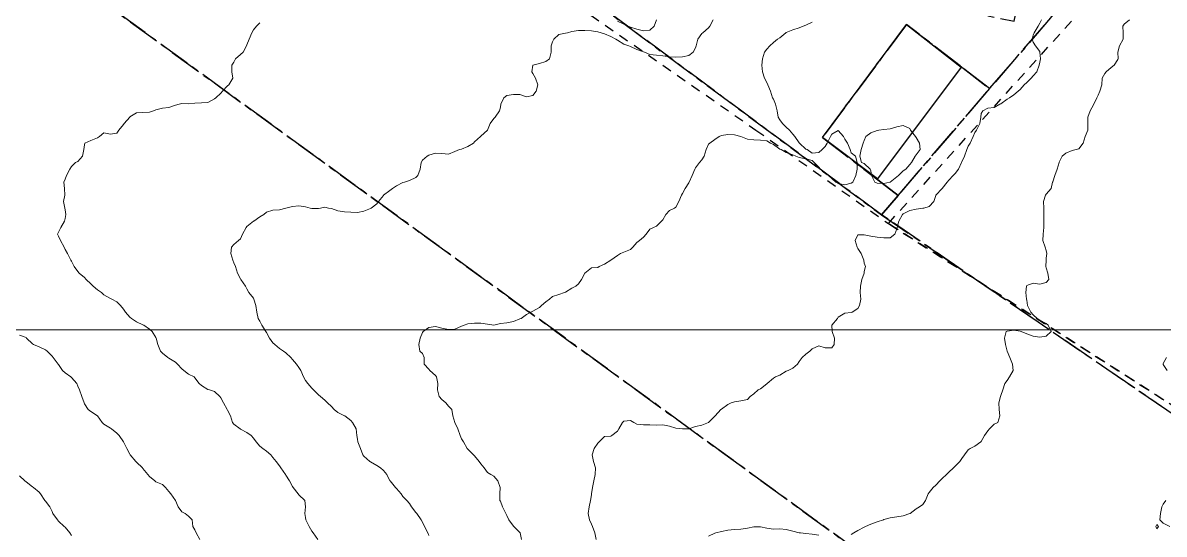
# Model space of a CAD drawing. Header units: centimetres. Extents: x 0 to 642158, y -847 to 649707.
# Drawn here: x 617572.5 to 617660.3, y 621371.7 to 621411 of the extents above; entities that cross this region are included whole.
import ezdxf

# ---------------------------------------------------------------- set-up
doc = ezdxf.new("R2010")
doc.units = ezdxf.units.CM
doc.header["$MEASUREMENT"] = 0
doc.linetypes.add('CENTERX2', pattern=[4, 2.5, -0.5, 0.5, -0.5])
doc.linetypes.add('JIS_02_0.7', pattern=[1.35, 0.75, -0.6])
for name, color, linetype, lineweight in [('MEV_grille', 254, 'Continuous', 9), ('WAL_parcellaire agricole', 7, 'JIS_02_0.7', 25), ('WAL_topographie 0.5', 253, 'Continuous', 20)]:
    doc.layers.add(name, color=color, linetype=linetype, lineweight=lineweight)
doc.layers.add('SPW_batiments', color=7, linetype='Continuous')
doc.layers.add('SPW_parcellaire cadastral', color=7, linetype='CENTERX2', lineweight=25, true_color=0xff0542)

# ---------------------------------------------------------------- blocks, each defined once
blk = doc.blocks.new('*U114')
at = {"layer": 'MEV_grille', "transparency": 33554687}
blk.add_lwpolyline([(-1338.461, 0), (1338.461, 0)], dxfattribs=at)
blk = doc.blocks.new('*U115')
at = {"layer": 'MEV_grille', "color": 0, "linetype": 'ByBlock', "lineweight": -2, "transparency": 16777216}
blk.add_blockref('*U114', (0, -1000), dxfattribs=at)

msp = doc.modelspace()

# ---------------------------------------------------------------- linework, layer by layer
at = {"layer": 'SPW_batiments'}
msp.add_lwpolyline([(617644.703, 621407.596), (617638.271, 621398.996), (617634.021, 621402.179), (617640.503, 621410.896), (617644.703, 621407.596)], dxfattribs=at)
at = {"layer": 'SPW_parcellaire cadastral'}
for points in [[(617671.264, 621373.869), (617653.06, 621358.485), (617454.636, 621502.88), (617429.077, 621521.494), (617439.517, 621537.504), (617531.346, 621473.099), (617536.473, 621469.607), (617572.364, 621444.35), (617578.348, 621439.835), (617601.291, 621423.317), (617615.532, 621413.339), (617638.572, 621396.229), (617671.264, 621373.869)], [(617400.462, 621418.735), (617391.02, 621426.366), (617388.172, 621428.262), (617374.762, 621437.189), (617369.563, 621440.651), (617364.802, 621443.929), (617359.718, 621447.446), (617352.634, 621452.361), (617348.8, 621455.044), (617345.183, 621457.594), (617341.383, 621460.26), (617337.216, 621463.193), (617349.494, 621472.884), (617407.131, 621518.652), (617415.374, 621525.368), (617420.293, 621521.959), (617423.462, 621519.763), (617426.503, 621517.656), (617429.077, 621521.494), (617454.636, 621502.88), (617653.06, 621358.485), (617541.325, 621322.196), (617400.462, 621418.735)], [(617639.856, 621397.73), (617638.572, 621396.229), (617615.532, 621413.339), (617616.441, 621418.009), (617648.786, 621411.13), (617650.258, 621418.464), (617651.588, 621425.087), (617652.924, 621431.742), (617654.145, 621437.822), (617655.799, 621446.061), (617657.257, 621453.858), (617658.437, 621460.17), (617659.623, 621466.441), (617663.438, 621465.643)], [(617728.455, 621442.869), (617732.699, 621439.589), (617737.382, 621435.773), (617742.167, 621431.889), (617742.731, 621431.634), (617725.797, 621417.96), (617686.905, 621385.935), (617671.264, 621373.869), (617638.572, 621396.229), (617639.856, 621397.73), (617646.887, 621405.946), (617656.813, 621417.441), (617695.568, 621458.837), (617698.37, 621461.641), (617701.863, 621465.002), (617707.053, 621460.58), (617728.455, 621442.869)], [(617695.568, 621458.837), (617656.813, 621417.441), (617646.887, 621405.946), (617644.632, 621407.693), (617640.503, 621410.895), (617634.021, 621402.178), (617638.301, 621398.915), (617639.856, 621397.73)], [(617639.856, 621397.73), (617638.301, 621398.915), (617634.021, 621402.178), (617640.503, 621410.895), (617644.632, 621407.693), (617646.887, 621405.946), (617639.856, 621397.73)]]:
    msp.add_lwpolyline(points, dxfattribs=at)
at = {"layer": 'WAL_parcellaire agricole'}
for points in [[(617414.992, 621524.534), (617429.092, 621515.736), (617438.79, 621539.137), (617452.288, 621548.438), (617468.788, 621545.69), (617466.539, 621538.69), (617459.539, 621540.189), (617457.99, 621531.639), (617461.04, 621529.69), (617457.391, 621525.239), (617527.597, 621473.348), (617628.904, 621402.76), (617639.105, 621395.562), (617672.807, 621373.966)], [(617639.105, 621395.562), (617701.546, 621464.593), (617743, 621429.973), (617810.601, 621412.782), (617820.3, 621423.383), (617863.4, 621413.488), (617857.807, 621359.988), (617848.475, 621344.987), (617838.11, 621335.685), (617831.41, 621334.285), (617828.01, 621331.684), (617829.313, 621312.985), (617819.815, 621297.65), (617804.15, 621279.649), (617798.652, 621284.58), (617770.147, 621309.644), (617708.807, 621366.47), (617686.805, 621384.967), (617679.506, 621377.967), (617672.807, 621373.966), (617639.105, 621395.562)]]:
    msp.add_lwpolyline(points, dxfattribs=at)
at = {"layer": 'WAL_topographie 0.5'}
for points in [[(617590.75, 621411.019), (617590.491, 621410.75), (617590.25, 621410.468), (617590.125, 621410.25), (617589.912, 621409.75), (617589.75, 621409.321), (617589.721, 621409.25), (617589.45, 621408.75), (617589.25, 621408.583), (617588.88, 621408.25), (617588.75, 621407.981), (617588.592, 621407.75), (617588.59, 621407.25), (617588.667, 621406.75), (617588.354, 621406.25), (617588.25, 621406.169), (617587.879, 621405.75), (617587.75, 621405.605), (617587.343, 621405.25), (617587.25, 621405.15), (617586.75, 621404.889), (617586.25, 621404.859), (617585.75, 621404.816), (617585.25, 621404.773), (617584.75, 621404.798), (617584.541, 621404.75), (617584.25, 621404.685), (617583.75, 621404.507), (617583.25, 621404.432), (617582.75, 621404.32), (617582.55, 621404.25), (617582.25, 621404.133), (617581.75, 621404.097), (617581.25, 621404.083), (617580.75, 621403.77), (617580.733, 621403.75), (617580.307, 621403.25), (617580.25, 621403.186), (617579.896, 621402.75), (617579.75, 621402.524), (617579.25, 621402.433), (617578.75, 621402.542), (617578.417, 621402.25), (617578.25, 621402.155), (617577.75, 621401.961), (617577.275, 621401.75), (617577.25, 621401.625), (617577.204, 621401.25), (617577.1, 621400.75), (617576.75, 621400.33), (617576.568, 621400.25), (617576.25, 621399.958), (617576.125, 621399.75), (617575.875, 621399.25), (617575.75, 621398.983), (617575.671, 621398.75), (617575.702, 621398.25), (617575.738, 621397.75), (617575.641, 621397.25), (617575.725, 621396.75), (617575.75, 621396.613), (617575.812, 621396.25), (617575.75, 621395.942), (617575.7, 621395.75), (617575.432, 621395.25), (617575.25, 621394.897), (617575.184, 621394.75), (617575.25, 621394.594), (617575.403, 621394.25), (617575.673, 621393.75), (617575.75, 621393.576), (617575.942, 621393.25), (617576.209, 621392.75), (617576.25, 621392.656), (617576.46, 621392.25), (617576.75, 621391.875), (617576.836, 621391.75), (617577.25, 621391.413), (617577.39, 621391.25), (617577.75, 621390.917), (617577.911, 621390.75), (617578.25, 621390.448), (617578.548, 621390.25), (617578.75, 621390.069), (617579.25, 621389.796), (617579.359, 621389.75), (617579.75, 621389.541), (617580.01, 621389.25), (617580.25, 621388.963), (617580.417, 621388.75), (617580.75, 621388.355), (617580.857, 621388.25), (617581.25, 621387.996), (617581.75, 621387.777), (617581.813, 621387.75), (617582.25, 621387.432), (617582.455, 621387.25), (617582.75, 621386.79), (617582.768, 621386.75), (617582.881, 621386.25), (617583.108, 621385.75), (617583.25, 621385.59), (617583.671, 621385.25), (617583.75, 621385.193), (617584.25, 621384.895), (617584.404, 621384.75), (617584.75, 621384.383), (617584.898, 621384.25), (617585.25, 621383.958), (617585.69, 621383.75), (617585.75, 621383.694), (617586.083, 621383.25), (617586.25, 621383.088), (617586.75, 621382.792), (617586.875, 621382.75), (617587.25, 621382.623), (617587.665, 621382.25), (617587.75, 621382.135), (617587.938, 621381.75), (617588.219, 621381.25), (617588.25, 621381.187), (617588.487, 621380.75), (617588.637, 621380.25), (617588.75, 621380.107), (617589.219, 621379.75), (617589.25, 621379.734), (617589.75, 621379.468), (617590.074, 621379.25), (617590.25, 621379.053), (617590.446, 621378.75), (617590.75, 621378.427), (617590.968, 621378.25), (617591.25, 621378.038), (617591.576, 621377.75), (617591.75, 621377.564), (617591.991, 621377.25), (617592.25, 621376.913), (617592.353, 621376.75), (617592.708, 621376.25), (617592.75, 621376.192), (617593.024, 621375.75), (617593.25, 621375.318), (617593.298, 621375.25), (617593.702, 621374.75), (617593.75, 621374.686), (617594.197, 621374.25), (617594.25, 621373.75), (617594.25, 621373.75), (617594.25, 621373.75), (617594.212, 621373.25), (617594.25, 621372.938), (617594.274, 621372.75), (617594.531, 621372.25), (617594.75, 621371.888), (617594.845, 621371.75), (617595.2, 621371.25)], [(617625.626, 621411.25), (617625.352, 621410.75), (617625.25, 621410.632), (617624.817, 621410.25), (617624.75, 621410.186), (617624.445, 621409.75), (617624.3, 621409.25), (617624.25, 621409.088), (617624.088, 621408.75), (617623.75, 621408.5), (617623.25, 621408.391), (617622.75, 621408.367), (617622.25, 621408.397), (617621.75, 621408.47), (617621.25, 621408.525), (617620.75, 621408.585), (617620.331, 621408.75), (617620.25, 621408.774), (617619.75, 621408.971), (617619.25, 621409.197), (617619.123, 621409.25), (617618.75, 621409.38), (617618.25, 621409.668), (617618.127, 621409.75), (617617.75, 621409.949), (617617.25, 621410.159), (617617, 621410.25), (617616.75, 621410.32), (617616.25, 621410.402), (617615.75, 621410.428), (617615.25, 621410.433), (617614.75, 621410.34), (617614.4, 621410.25), (617614.25, 621410.211), (617613.75, 621410.107), (617613.355, 621409.75), (617613.25, 621409.55), (617613.159, 621409.25), (617613.167, 621408.75), (617613.028, 621408.25), (617612.75, 621408.036), (617612.25, 621407.884), (617611.75, 621407.75), (617611.75, 621407.75), (617611.675, 621407.25), (617611.75, 621407.1), (617611.944, 621406.75), (617612.142, 621406.25), (617611.994, 621405.75), (617611.75, 621405.411), (617611.25, 621405.327), (617610.75, 621405.5), (617610.25, 621405.49), (617609.75, 621405.411), (617609.525, 621405.25), (617609.294, 621404.75), (617609.25, 621404.528), (617609.19, 621404.25), (617608.84, 621403.75), (617608.75, 621403.641), (617608.452, 621403.25), (617608.25, 621402.75), (617608.25, 621402.75), (617607.75, 621402.3), (617607.713, 621402.25), (617607.25, 621401.847), (617607.171, 621401.75), (617606.75, 621401.483), (617606.25, 621401.298), (617606.1, 621401.25), (617605.75, 621401.113), (617605.25, 621400.904), (617604.75, 621400.956), (617604.25, 621400.985), (617603.75, 621400.814), (617603.611, 621400.75), (617603.25, 621400.44), (617603.153, 621400.25), (617603.083, 621399.75), (617602.887, 621399.25), (617602.75, 621399.097), (617602.25, 621398.864), (617601.865, 621398.75), (617601.75, 621398.713), (617601.25, 621398.455), (617600.954, 621398.25), (617600.75, 621398.113), (617600.267, 621397.75), (617600.25, 621397.73), (617599.863, 621397.25), (617599.75, 621397.091), (617599.309, 621396.75), (617599.25, 621396.721), (617598.75, 621396.518), (617598.25, 621396.417), (617597.75, 621396.44), (617597.25, 621396.461), (617596.75, 621396.541), (617596.25, 621396.709), (617596.023, 621396.75), (617595.75, 621396.813), (617595.417, 621396.75), (617595.25, 621396.723), (617594.75, 621396.723), (617594.625, 621396.75), (617594.25, 621396.846), (617593.75, 621396.921), (617593.25, 621396.863), (617592.75, 621396.75), (617592.75, 621396.75), (617592.25, 621396.617), (617591.75, 621396.59), (617591.25, 621396.45), (617591.039, 621396.25), (617590.75, 621396.078), (617590.273, 621395.75), (617590.25, 621395.732), (617589.75, 621395.322), (617589.694, 621395.25), (617589.417, 621394.75), (617589.25, 621394.397), (617589.094, 621394.25), (617588.75, 621393.961), (617588.568, 621393.75), (617588.507, 621393.25), (617588.675, 621392.75), (617588.75, 621392.55), (617588.862, 621392.25), (617589.034, 621391.75), (617589.25, 621391.306), (617589.281, 621391.25), (617589.625, 621390.75), (617589.75, 621390.54), (617589.907, 621390.25), (617590.25, 621389.805), (617590.275, 621389.75), (617590.43, 621389.25), (617590.506, 621388.75), (617590.625, 621388.25), (617590.75, 621388.042), (617590.893, 621387.75), (617591.194, 621387.25), (617591.25, 621387.164), (617591.477, 621386.75), (617591.75, 621386.37), (617591.884, 621386.25), (617592.25, 621385.944), (617592.556, 621385.75), (617592.75, 621385.614), (617593.114, 621385.25), (617593.25, 621385.096), (617593.557, 621384.75), (617593.75, 621384.484), (617593.884, 621384.25), (617594.091, 621383.75), (617594.25, 621383.488), (617594.435, 621383.25), (617594.75, 621382.888), (617594.875, 621382.75), (617595.25, 621382.375), (617595.412, 621382.25), (617595.75, 621381.963), (617595.958, 621381.75), (617596.25, 621381.475), (617596.459, 621381.25), (617596.75, 621381.004), (617597.25, 621380.763), (617597.272, 621380.75), (617597.75, 621380.412), (617597.883, 621380.25), (617598.151, 621379.75), (617598.215, 621379.25), (617598.25, 621378.972), (617598.281, 621378.75), (617598.476, 621378.25), (617598.677, 621377.75), (617598.75, 621377.656), (617599.206, 621377.25), (617599.25, 621377.224), (617599.75, 621376.938), (617600.029, 621376.75), (617600.25, 621376.541), (617600.517, 621376.25), (617600.75, 621375.767), (617600.759, 621375.75), (617601.186, 621375.25), (617601.25, 621375.173), (617601.617, 621374.75), (617601.75, 621374.56), (617602.06, 621374.25), (617602.25, 621374.008), (617602.405, 621373.75), (617602.75, 621373.328), (617602.831, 621373.25), (617603.159, 621372.75), (617603.25, 621372.576), (617603.4, 621372.25), (617603.668, 621371.75), (617603.75, 621371.55)], [(617633.25, 621411.065), (617632.75, 621410.839), (617632.558, 621410.75), (617632.25, 621410.617), (617631.75, 621410.467), (617631.25, 621410.263), (617631.221, 621410.25), (617630.75, 621409.857), (617630.579, 621409.75), (617630.25, 621409.51), (617629.969, 621409.25), (617629.75, 621408.981), (617629.573, 621408.75), (617629.414, 621408.25), (617629.369, 621407.75), (617629.405, 621407.25), (617629.571, 621406.75), (617629.75, 621406.409), (617629.829, 621406.25), (617630.019, 621405.75), (617630.197, 621405.25), (617630.25, 621405.123), (617630.409, 621404.75), (617630.537, 621404.25), (617630.631, 621403.75), (617630.75, 621403.542), (617630.959, 621403.25), (617631.25, 621402.993), (617631.494, 621402.75), (617631.75, 621402.451), (617631.915, 621402.25), (617632.25, 621401.769), (617632.27, 621401.75), (617632.75, 621401.293), (617632.856, 621401.25), (617633.25, 621400.991), (617633.75, 621401.022), (617634.008, 621401.25), (617634.25, 621401.5), (617634.396, 621401.75), (617634.648, 621402.25), (617634.75, 621402.433), (617635.25, 621402.731), (617635.65, 621402.25), (617635.75, 621402.053), (617635.967, 621401.75), (617636.173, 621401.25), (617636.25, 621401.011), (617636.583, 621400.75), (617636.712, 621400.25), (617636.688, 621399.75), (617636.591, 621399.25), (617636.372, 621398.75), (617636.25, 621398.657), (617635.75, 621398.533), (617635.25, 621398.636), (617635.052, 621398.75), (617634.75, 621399.031), (617634.495, 621399.25), (617634.25, 621399.445), (617633.875, 621399.75), (617633.75, 621399.914), (617633.38, 621400.25), (617633.25, 621400.411), (617632.75, 621400.551), (617632.25, 621400.651), (617631.988, 621400.75), (617631.75, 621400.853), (617631.25, 621401.029), (617630.855, 621401.25), (617630.75, 621401.298), (617630.25, 621401.634), (617630.042, 621401.75), (617629.75, 621401.922), (617629.25, 621401.986), (617628.75, 621401.994), (617628.25, 621402.06), (617627.75, 621402.25), (617627.75, 621402.25), (617627.25, 621402.389), (617626.75, 621402.422), (617626.25, 621402.346), (617626.071, 621402.25), (617625.75, 621402.025), (617625.357, 621401.75), (617625.25, 621401.662), (617625.071, 621401.25), (617624.94, 621400.75), (617624.75, 621400.474), (617624.569, 621400.25), (617624.25, 621399.839), (617624.205, 621399.75), (617624.01, 621399.25), (617623.779, 621398.75), (617623.75, 621398.706), (617623.474, 621398.25), (617623.25, 621397.864), (617623.184, 621397.75), (617622.976, 621397.25), (617622.75, 621396.813), (617622.639, 621396.75), (617622.25, 621396.575), (617621.99, 621396.25), (617621.75, 621395.85), (617621.65, 621395.75), (617621.25, 621395.35), (617621.036, 621395.25), (617620.75, 621395.125), (617620.477, 621394.75), (617620.25, 621394.523), (617619.95, 621394.25), (617619.75, 621394.107), (617619.447, 621393.75), (617619.25, 621393.564), (617618.75, 621393.355), (617618.484, 621393.25), (617618.25, 621393.091), (617617.75, 621392.75), (617617.75, 621392.75), (617617.25, 621392.441), (617616.85, 621392.25), (617616.75, 621392.167), (617616.25, 621392.15), (617615.75, 621391.75), (617615.75, 621391.75), (617615.491, 621391.25), (617615.25, 621390.925), (617615.044, 621390.75), (617614.75, 621390.577), (617614.25, 621390.285), (617614.173, 621390.25), (617613.75, 621390.088), (617613.25, 621389.94), (617613.03, 621389.75), (617612.75, 621389.531), (617612.417, 621389.25), (617612.25, 621389.089), (617611.75, 621388.807), (617611.583, 621388.75), (617611.25, 621388.55), (617610.85, 621388.25), (617610.75, 621388.217), (617610.25, 621388.026), (617609.75, 621387.921), (617609.25, 621387.858), (617608.75, 621387.75), (617608.75, 621387.75), (617608.75, 621387.75), (617608.25, 621387.824), (617607.75, 621387.902), (617607.25, 621387.898), (617606.75, 621387.845), (617606.458, 621387.75), (617606.25, 621387.664), (617605.75, 621387.441), (617605.25, 621387.407), (617604.75, 621387.517), (617604.25, 621387.643), (617603.75, 621387.571), (617603.3, 621387.25), (617603.25, 621387.167), (617603.071, 621386.75), (617602.962, 621386.25), (617603.058, 621385.75), (617603.25, 621385.571), (617603.386, 621385.25), (617603.396, 621384.75), (617603.75, 621384.345), (617603.83, 621384.25), (617604.25, 621383.875), (617604.333, 621383.75), (617604.44, 621383.25), (617604.398, 621382.75), (617604.533, 621382.25), (617604.75, 621382.017), (617605.045, 621381.75), (617605.25, 621381.515), (617605.507, 621381.25), (617605.599, 621380.75), (617605.75, 621380.25), (617605.75, 621380.25), (617605.971, 621379.75), (617606.151, 621379.25), (617606.25, 621378.991), (617606.406, 621378.75), (617606.703, 621378.25), (617606.75, 621378.188), (617607.177, 621377.75), (617607.25, 621377.669), (617607.61, 621377.25), (617607.75, 621377.062), (617607.994, 621376.75), (617608.25, 621376.4), (617608.515, 621376.25), (617608.75, 621376.117), (617609.064, 621375.75), (617609.238, 621375.25), (617609.212, 621374.75), (617609.219, 621374.25), (617609.25, 621374.179), (617609.412, 621373.75), (617609.679, 621373.25), (617609.75, 621373.099), (617609.905, 621372.75), (617610.25, 621372.278), (617610.281, 621372.25), (617610.75, 621371.791), (617610.777, 621371.75), (617610.861, 621371.25)], [(617650.878, 621411.25), (617650.75, 621410.978), (617650.615, 621410.75), (617650.313, 621410.25), (617650.25, 621410.05), (617650.166, 621409.75), (617650.25, 621409.523), (617650.423, 621409.25), (617650.75, 621408.803), (617650.765, 621408.75), (617650.8, 621408.25), (617650.75, 621407.986), (617650.716, 621407.75), (617650.512, 621407.25), (617650.25, 621406.932), (617650.075, 621406.75), (617649.75, 621406.414), (617649.557, 621406.25), (617649.25, 621405.88), (617649.091, 621405.75), (617648.75, 621405.475), (617648.412, 621405.25), (617648.25, 621405.127), (617647.75, 621404.78), (617647.68, 621404.75), (617647.25, 621404.497), (617646.75, 621404.435), (617646.364, 621404.25), (617646.25, 621404.023), (617646.206, 621403.75), (617646.136, 621403.25), (617645.894, 621402.75), (617645.75, 621402.567), (617645.621, 621402.25), (617645.387, 621401.75), (617645.25, 621401.514), (617645.147, 621401.25), (617644.948, 621400.75), (617644.75, 621400.303), (617644.727, 621400.25), (617644.497, 621399.75), (617644.25, 621399.412), (617644.091, 621399.25), (617643.75, 621398.909), (617643.631, 621398.75), (617643.25, 621398.271), (617643.228, 621398.25), (617642.764, 621397.75), (617642.75, 621397.71), (617642.588, 621397.25), (617642.25, 621396.863), (617641.838, 621396.75), (617641.75, 621396.735), (617641.25, 621396.672), (617640.75, 621396.571), (617640.25, 621396.3), (617640.198, 621396.25), (617639.897, 621395.75), (617639.774, 621395.25), (617639.75, 621395.167), (617639.607, 621394.75), (617639.25, 621394.466), (617638.75, 621394.451), (617638.25, 621394.517), (617637.75, 621394.591), (617637.25, 621394.702), (617636.75, 621394.698), (617636.547, 621394.25), (617636.693, 621393.75), (617636.75, 621393.644), (617636.995, 621393.25), (617637.202, 621392.75), (617637.25, 621392.523), (617637.329, 621392.25), (617637.25, 621391.875), (617637.228, 621391.75), (617637.06, 621391.25), (617636.945, 621390.75), (617636.931, 621390.25), (617636.979, 621389.75), (617636.88, 621389.25), (617636.75, 621389.016), (617636.306, 621388.75), (617636.25, 621388.717), (617635.75, 621388.673), (617635.25, 621388.35), (617635.182, 621388.25), (617634.75, 621387.75), (617634.788, 621387.25), (617634.957, 621386.75), (617634.937, 621386.25), (617634.75, 621386), (617634.25, 621386), (617633.75, 621386.141), (617633.25, 621385.909), (617633.056, 621385.75), (617632.75, 621385.511), (617632.464, 621385.25), (617632.25, 621384.95), (617632.1, 621384.75), (617631.75, 621384.432), (617631.387, 621384.25), (617631.25, 621384.2), (617630.75, 621383.901), (617630.417, 621383.75), (617630.25, 621383.667), (617629.787, 621383.25), (617629.75, 621383.217), (617629.25, 621382.845), (617629.076, 621382.75), (617628.75, 621382.462), (617628.46, 621382.25), (617628.25, 621382.028), (617627.75, 621381.906), (617627.25, 621381.826), (617627.016, 621381.75), (617626.75, 621381.625), (617626.25, 621381.283), (617626.217, 621381.25), (617625.766, 621380.75), (617625.75, 621380.735), (617625.265, 621380.25), (617625.25, 621380.237), (617624.75, 621380.05), (617624.25, 621379.946), (617623.75, 621379.769), (617623.251, 621379.75), (617623.25, 621379.75), (617623.25, 621379.75), (617622.75, 621379.817), (617622.25, 621379.96), (617621.75, 621380.062), (617621.25, 621380.051), (617620.75, 621380.059), (617620.25, 621380.062), (617619.75, 621380.129), (617619.524, 621380.25), (617619.25, 621380.402), (617618.75, 621380.355), (617618.643, 621380.25), (617618.365, 621379.75), (617618.25, 621379.57), (617617.829, 621379.25), (617617.75, 621379.202), (617617.25, 621379.163), (617616.837, 621378.75), (617616.75, 621378.655), (617616.476, 621378.25), (617616.304, 621377.75), (617616.407, 621377.25), (617616.564, 621376.75), (617616.536, 621376.25), (617616.448, 621375.75), (617616.328, 621375.25), (617616.259, 621374.75), (617616.25, 621374.679), (617616.194, 621374.25), (617616.07, 621373.75), (617616.005, 621373.25), (617616.103, 621372.75), (617616.25, 621372.423), (617616.342, 621372.25), (617616.508, 621371.75), (617616.607, 621371.25)], [(617621.25, 621411.25), (617621.076, 621410.75), (617620.75, 621410.449), (617620.25, 621410.396), (617619.75, 621410.522), (617619.25, 621410.678), (617619.09, 621410.75), (617618.75, 621410.897), (617618.25, 621411.143)], [(617657.663, 621411.25), (617657.25, 621410.911), (617657.14, 621410.75), (617657.175, 621410.25), (617657.162, 621409.75), (617656.889, 621409.25), (617656.762, 621408.75), (617656.776, 621408.25), (617656.75, 621408.191), (617656.482, 621407.75), (617656.25, 621407.574), (617655.863, 621407.25), (617655.75, 621407.104), (617655.561, 621406.75), (617655.515, 621406.25), (617655.372, 621405.75), (617655.25, 621405.456), (617655.129, 621405.25), (617654.917, 621404.75), (617654.75, 621404.481), (617654.635, 621404.25), (617654.442, 621403.75), (617654.444, 621403.25), (617654.439, 621402.75), (617654.25, 621402.25), (617654.25, 621402.25), (617654.089, 621401.75), (617653.75, 621401.313), (617653.562, 621401.25), (617653.25, 621401.194), (617652.75, 621400.987), (617652.471, 621400.75), (617652.25, 621400.281), (617652.24, 621400.25), (617652.083, 621399.75), (617651.91, 621399.25), (617651.75, 621398.781), (617651.736, 621398.75), (617651.619, 621398.25), (617651.25, 621397.825), (617651.179, 621397.75), (617651.031, 621397.25), (617651.067, 621396.75), (617651.069, 621396.25), (617651.054, 621395.75), (617651.052, 621395.25), (617651.018, 621394.75), (617650.995, 621394.25), (617651.173, 621393.75), (617651.25, 621393.478), (617651.295, 621393.25), (617651.25, 621392.893), (617651.231, 621392.75), (617651.22, 621392.25), (617651.25, 621392.156), (617651.373, 621391.75), (617651.438, 621391.25), (617651.25, 621391.023), (617650.75, 621390.893), (617650.25, 621390.975), (617649.75, 621390.786), (617649.721, 621390.75), (617649.677, 621390.25), (617649.74, 621389.75), (617649.75, 621389.667), (617649.801, 621389.25), (617650.061, 621388.75), (617650.25, 621388.535), (617650.556, 621388.25), (617650.75, 621388.122), (617651.25, 621387.855), (617651.405, 621387.75), (617651.625, 621387.25), (617651.25, 621386.898), (617650.75, 621386.826), (617650.25, 621386.896), (617649.75, 621387.061), (617649.326, 621387.25), (617649.25, 621387.287), (617648.75, 621387.346), (617648.25, 621387.284), (617648.162, 621387.25), (617648.024, 621386.75), (617648.102, 621386.25), (617648.24, 621385.75), (617648.25, 621385.727), (617648.434, 621385.25), (617648.642, 621384.75), (617648.694, 621384.25), (617648.432, 621383.75), (617648.25, 621383.492), (617648.063, 621383.25), (617647.917, 621382.75), (617647.75, 621382.317), (617647.721, 621382.25), (617647.59, 621381.75), (617647.631, 621381.25), (617647.671, 621380.75), (617647.523, 621380.25), (617647.25, 621380.125), (617646.875, 621379.75), (617646.75, 621379.6), (617646.491, 621379.25), (617646.25, 621378.786), (617646.221, 621378.75), (617645.75, 621378.43), (617645.404, 621378.25), (617645.25, 621378.155), (617644.967, 621377.75), (617644.75, 621377.467), (617644.589, 621377.25), (617644.25, 621376.875), (617644.12, 621376.75), (617643.75, 621376.417), (617643.583, 621376.25), (617643.25, 621375.938), (617643.068, 621375.75), (617642.75, 621375.432), (617642.55, 621375.25), (617642.25, 621374.859), (617642.174, 621374.75), (617641.962, 621374.25), (617641.75, 621373.946), (617641.485, 621373.75), (617641.25, 621373.596), (617640.776, 621373.25), (617640.75, 621373.235), (617640.25, 621373.071), (617639.75, 621372.981), (617639.25, 621372.91), (617638.75, 621372.768), (617638.714, 621372.75), (617638.25, 621372.591), (617637.75, 621372.412), (617637.35, 621372.25), (617637.25, 621372.192), (617636.75, 621371.942), (617636.456, 621371.75), (617636.25, 621371.62)], [(617639.212, 621398.75), (617638.75, 621398.644), (617638.25, 621398.679), (617638.07, 621398.75), (617637.801, 621399.25), (617637.75, 621399.607), (617637.7, 621399.75), (617637.25, 621400.179), (617637.036, 621400.25), (617636.917, 621400.75), (617637.012, 621401.25), (617637.171, 621401.75), (617637.25, 621401.964), (617637.375, 621402.25), (617637.75, 621402.536), (617638.25, 621402.732), (617638.375, 621402.75), (617638.75, 621402.793), (617639.25, 621402.857), (617639.75, 621403), (617640.25, 621403.102), (617640.75, 621402.887), (617640.811, 621402.75), (617641.187, 621402.25), (617641.25, 621402.179), (617641.506, 621401.75), (617641.542, 621401.25), (617641.25, 621400.846), (617641.171, 621400.75), (617640.868, 621400.25), (617640.75, 621400.095), (617640.432, 621399.75), (617640.25, 621399.623), (617639.877, 621399.25), (617639.75, 621399.146), (617639.25, 621398.759), (617639.212, 621398.75)], [(617572.25, 621386.971), (617572.75, 621386.781), (617572.795, 621386.75), (617573.25, 621386.295), (617573.325, 621386.25), (617573.75, 621386.069), (617574.25, 621385.844), (617574.365, 621385.75), (617574.75, 621385.355), (617574.835, 621385.25), (617575.227, 621384.75), (617575.25, 621384.71), (617575.545, 621384.25), (617575.75, 621384.068), (617576.202, 621383.75), (617576.25, 621383.717), (617576.654, 621383.25), (617576.75, 621383.033), (617576.87, 621382.75), (617577.042, 621382.25), (617577.225, 621381.75), (617577.25, 621381.682), (617577.538, 621381.25), (617577.75, 621381.087), (617578.25, 621380.75), (617578.25, 621380.75), (617578.617, 621380.25), (617578.75, 621380.121), (617579.25, 621379.809), (617579.331, 621379.75), (617579.75, 621379.433), (617579.924, 621379.25), (617580.25, 621378.75), (617580.25, 621378.75), (617580.519, 621378.25), (617580.75, 621377.8), (617580.772, 621377.75), (617581.205, 621377.25), (617581.25, 621377.202), (617581.725, 621376.75), (617581.75, 621376.713), (617582.129, 621376.25), (617582.25, 621376.083), (617582.671, 621375.75), (617582.75, 621375.692), (617583.25, 621375.474), (617583.482, 621375.25), (617583.75, 621374.937), (617583.891, 621374.75), (617584.25, 621374.25), (617584.25, 621374.25), (617584.457, 621373.75), (617584.75, 621373.375), (617584.985, 621373.25), (617585.25, 621373.036), (617585.523, 621372.75), (617585.583, 621372.25), (617585.75, 621371.985), (617585.839, 621371.75), (617586.127, 621371.25)], [(617660.508, 621385.25), (617660.25, 621384.778), (617660.24, 621384.75), (617660.25, 621384.704), (617660.562, 621384.25)], [(617572.25, 621376.141), (617572.659, 621375.75), (617572.75, 621375.668), (617573.25, 621375.295), (617573.336, 621375.25), (617573.75, 621374.886), (617573.855, 621374.75), (617574.203, 621374.25), (617574.25, 621374.194), (617574.576, 621373.75), (617574.75, 621373.396), (617574.817, 621373.25), (617575.175, 621372.75), (617575.25, 621372.66), (617575.694, 621372.25), (617575.75, 621372.183), (617576.121, 621371.75), (617576.25, 621371.554)], [(617660.444, 621374.25), (617660.25, 621373.97), (617660.152, 621373.75), (617660.048, 621373.25), (617660, 621372.75), (617660.25, 621372.5), (617660.75, 621372.25)], [(617633.75, 621371.573), (617633.25, 621371.658), (617632.75, 621371.714), (617632.35, 621371.75), (617632.25, 621371.76), (617631.75, 621371.872), (617631.25, 621372.014), (617630.75, 621372.056), (617630.25, 621372.048), (617629.75, 621372.123), (617629.25, 621372.223), (617628.75, 621372.222), (617628.25, 621372.116), (617627.75, 621372.034), (617627.25, 621372), (617626.75, 621371.968), (617626.25, 621371.868), (617625.821, 621371.75), (617625.75, 621371.726), (617625.25, 621371.487)], [(617659.75, 621372.05), (617659.893, 621372.25), (617659.75, 621372.393), (617659.691, 621372.25), (617659.75, 621372.05)]]:
    msp.add_lwpolyline(points, dxfattribs=at)

# ---------------------------------------------------------------- block references
at = {"layer": 'MEV_grille', "transparency": 33554687}
msp.add_blockref('*U115', (616669.481, 622387.381), dxfattribs=at)

doc.saveas('drawing.dxf')
